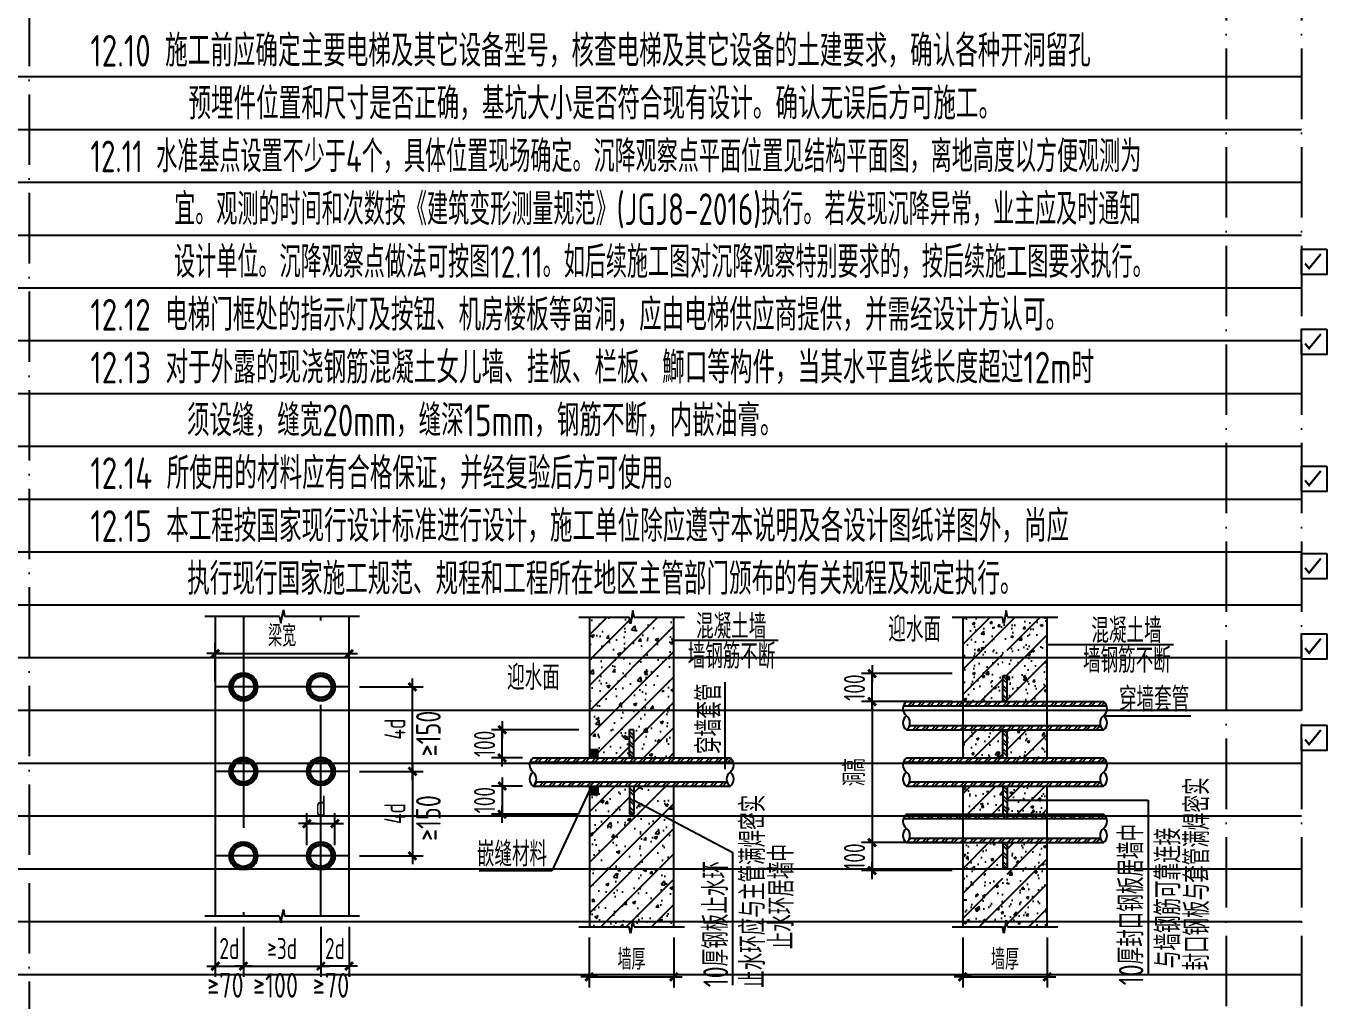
# Model space of a CAD drawing. Extents: x -1712635 to -854203, y -534641 to -21985.
# Drawn here: x -1538280 to -1519802, y -106271 to -92424 of the extents above; entities that cross this region are included whole.
import ezdxf

# ---------------------------------------------------------------- set-up
doc = ezdxf.new("R2010")
doc.units = 0
doc.header["$LTSCALE"] = 1000
for name, pattern in [('D1', [14, 10, -2, 0, -2]), ('D3轴线点划线', [18.5, 12, -3, 0.5, -3]), ('H3普通虚线', [4.2, 3, -1.2])]:
    doc.linetypes.add(name, pattern=pattern)
doc.layers.get('0').update_dxf_attribs({"linetype": 'CONTINUOUS'})
doc.layers.get('Defpoints').update_dxf_attribs({"linetype": 'CONTINUOUS'})
doc.layers.add('S-1-TEXT', color=7, linetype='CONTINUOUS', lineweight=18)
for name, color, linetype in [('S-DETL-AXIS', 8, 'D3轴线点划线'), ('S-DETL-DIM', 151, 'CONTINUOUS'), ('S-DETL-HATCH', 253, 'CONTINUOUS'), ('S-DETL-LINE1', 2, 'CONTINUOUS'), ('S-DETL-TEXT', 7, 'CONTINUOUS'), ('SM', 7, 'CONTINUOUS')]:
    doc.layers.add(name, color=color, linetype=linetype)
doc.styles.add('TS', font='tssdeng.shx', dxfattribs={"width": 0.7, "bigfont": 'tssdchn.shx'})
doc.dimstyles.new('DIM25', dxfattribs={"dimtxt": 300, "dimasz": 0.8, "dimexe": 150, "dimexo": 150, "dimgap": 100, "dimtad": 1, "dimdec": 0, "dimlfac": 0.25, "dimrnd": 1, "dimzin": 0, "dimdsep": 46, "dimtxsty": 'TS', "dimblk": '_DIMX', "dimcen": 0, "dimclrd": 256, "dimclre": 256, "dimclrt": 43, "dimadec": 1, "dimazin": 0, "dimtfac": 1, "dimtdec": 0, "dimtix": 1, "dimtmove": 2, "dimatfit": 3, "dimldrblk": 'ARCHTICK', "dimfxl": 0, "dimtolj": 1, "dimtzin": 1, "dimarcsym": 0})
pattern_1 = [(45, (-3138900.14, -117314.84), (-67.351921, 67.351921), []), (45, (-3138855.24, -117314.84), (-67.351921, 67.351921), [])]
pattern_2 = [(50, (-1759460.86, 268173.27), (358.6301, -31.37607), [37.5, -412.5]), (355, (-1759460.86, 268173.27), (-69.37567, 376.09607), [30, -330]), (100.4514, (-1759430.98, 268170.65), (289.2547, 344.71977), [31.8701, -350.57106]), (46.1842, (-1759460.86, 268273.27), (533.62052, -82.7595), [56.25, -618.75]), (96.6356, (-1759416.4, 268266.37), (467.33135, 487.05894), [47.80514, -525.8565]), (351.1842, (-1759460.86, 268273.27), (467.331, 487.0593), [45, -495]), (21, (-1759410.86, 268248.27), (298.45353, -201.30945), [37.5, -412.5]), (326, (-1759410.86, 268248.27), (121.65767, 362.57502), [30, -330]), (71.4514, (-1759386, 268231.5), (420.11131, 161.26525), [31.8701, -350.57106]), (37.5, (-1759460.86, 268173.27), (6.079928, 166.446927), [0, -326, 0, -335, 0, -331.25]), (7.5, (-1759460.86, 268173.27), (131.53477, 197.205856), [0, -191, 0, -318.5, 0, -126.25]), (327.5, (-1759572.36, 268173.27), (266.91122, -11.277436), [0, -125, 0, -390, 0, -517.5]), (317.5, (-1759622.36, 268173.27), (291.59308, 50.05249), [0, -162.5, 0, -259, 0, -367.5]), (45, (-1759460.86, 268173.27), (-176.7767, 176.7767), [])]
pattern_3 = [(45, (-3133596.48, -117315.4), (-67.351921, 67.351921), []), (45, (-3133551.58, -117315.4), (-67.351921, 67.351921), [])]
pattern_4 = [(45, (-3133596.48, -116515.4), (-67.351921, 67.351921), []), (45, (-3133551.58, -116515.4), (-67.351921, 67.351921), [])]
pattern_5 = [(45, (-3133596.48, -118115.4), (-67.351921, 67.351921), []), (45, (-3133551.58, -118115.4), (-67.351921, 67.351921), [])]

# ---------------------------------------------------------------- blocks, each defined once
blk = doc.blocks.new('_DIMX')
blk.add_line((-150, 0), (150, 0))
at = {"const_width": 50}
blk.add_lwpolyline([(-70, -70), (70, 70)], dxfattribs=at)
blk = doc.blocks.new('*D1556')
at = {"layer": 'Defpoints', "color": 0}
for p in [(-1533692, -103010), (-1533692, -104210), (-1532791, -104210)]:
    blk.add_point(p, dxfattribs=at)
at = {"layer": 'S-DETL-DIM', "lineweight": -2}
for p, q in [((-1533542, -103010), (-1532641, -103010)), ((-1532791, -103011), (-1532791, -104209)), ((-1533542, -104210), (-1532641, -104210))]:
    blk.add_line(p, q, dxfattribs=at)
at = {"layer": 'S-DETL-DIM', "lineweight": -2, "xscale": 0.8, "yscale": 0.8, "zscale": 0.8}
for p, rotation in [((-1532791, -103010), 90), ((-1532791, -104210), 270)]:
    blk.add_blockref('_DIMX', p, dxfattribs=dict(at, rotation=rotation))
at = {"layer": 'S-DETL-DIM', "color": 43, "insert": (-1533041, -103610), "char_height": 300, "attachment_point": 5, "rotation": 90, "style": 'TS'}
blk.add_mtext('\\A1;4d', dxfattribs=at)
blk = doc.blocks.new('_ArchTick')
at = {"color": 0, "const_width": 0.35}
blk.add_lwpolyline([(-0.5, -0.5), (0.5, 0.5)], dxfattribs=at)
blk = doc.blocks.new('*D1557')
at = {"layer": 'Defpoints', "color": 0}
for p in [(-1533692, -101810), (-1532791, -101810), (-1533692, -103010)]:
    blk.add_point(p, dxfattribs=at)
at = {"layer": 'S-DETL-DIM', "lineweight": -2}
for p, q in [((-1533542, -101810), (-1532641, -101810)), ((-1532791, -103009), (-1532791, -101811)), ((-1533542, -103010), (-1532641, -103010))]:
    blk.add_line(p, q, dxfattribs=at)
at = {"layer": 'S-DETL-DIM', "lineweight": -2, "xscale": 0.8, "yscale": 0.8, "zscale": 0.8}
for p, rotation in [((-1532791, -101810), 90), ((-1532791, -103010), 270)]:
    blk.add_blockref('_DIMX', p, dxfattribs=dict(at, rotation=rotation))
at = {"layer": 'S-DETL-DIM', "color": 43, "insert": (-1533041, -102410), "char_height": 300, "attachment_point": 5, "rotation": 90, "style": 'TS'}
blk.add_mtext('\\A1;4d', dxfattribs=at)
blk = doc.blocks.new('*D1558')
at = {"layer": 'Defpoints', "color": 0}
for p in [(-1535592, -105067), (-1535192, -105067), (-1535192, -105776)]:
    blk.add_point(p, dxfattribs=at)
at = {"layer": 'S-DETL-DIM', "lineweight": -2}
for p, q in [((-1535592, -105217), (-1535592, -105926)), ((-1535192, -105217), (-1535192, -105926)), ((-1535592, -105776), (-1535593, -105776)), ((-1535592, -105776), (-1535192, -105776)), ((-1535191, -105776), (-1535190, -105776))]:
    blk.add_line(p, q, dxfattribs=at)
at = {"layer": 'S-DETL-DIM', "lineweight": -2, "xscale": 0.8, "yscale": 0.8, "zscale": 0.8}
blk.add_blockref('_DIMX', (-1535592, -105776), dxfattribs=at)
at = {"layer": 'S-DETL-DIM', "lineweight": -2, "xscale": 0.8, "yscale": 0.8, "zscale": 0.8, "rotation": 180}
blk.add_blockref('_DIMX', (-1535192, -105776), dxfattribs=at)
at = {"layer": 'S-DETL-DIM', "color": 43, "insert": (-1535392, -105526), "char_height": 300, "attachment_point": 5, "style": 'TS'}
blk.add_mtext('\\A1;2d', dxfattribs=at)
blk = doc.blocks.new('*D1559')
at = {"layer": 'Defpoints', "color": 0}
for p in [(-1535192, -105067), (-1534092, -105067), (-1534092, -105776)]:
    blk.add_point(p, dxfattribs=at)
at = {"layer": 'S-DETL-DIM', "lineweight": -2}
for p, q in [((-1535192, -105217), (-1535192, -105926)), ((-1534092, -105217), (-1534092, -105926)), ((-1535191, -105776), (-1534092, -105776))]:
    blk.add_line(p, q, dxfattribs=at)
at = {"layer": 'S-DETL-DIM', "lineweight": -2, "xscale": 0.8, "yscale": 0.8, "zscale": 0.8, "rotation": 180}
blk.add_blockref('_DIMX', (-1535192, -105776), dxfattribs=at)
at = {"layer": 'S-DETL-DIM', "lineweight": -2, "xscale": 0.8, "yscale": 0.8, "zscale": 0.8}
blk.add_blockref('_DIMX', (-1534092, -105776), dxfattribs=at)
at = {"layer": 'S-DETL-DIM', "color": 43, "insert": (-1534642, -105526), "char_height": 300, "attachment_point": 5, "style": 'TS'}
blk.add_mtext('\\A1;≥3d', dxfattribs=at)
blk = doc.blocks.new('*D1560')
at = {"layer": 'Defpoints', "color": 0}
for p in [(-1534092, -105067), (-1533692, -105067), (-1534092, -105776)]:
    blk.add_point(p, dxfattribs=at)
at = {"layer": 'S-DETL-DIM', "lineweight": -2}
for p, q in [((-1534092, -105217), (-1534092, -105926)), ((-1533692, -105217), (-1533692, -105926)), ((-1534092, -105776), (-1534093, -105776)), ((-1533692, -105776), (-1534092, -105776)), ((-1533691, -105776), (-1533690, -105776))]:
    blk.add_line(p, q, dxfattribs=at)
at = {"layer": 'S-DETL-DIM', "lineweight": -2, "xscale": 0.8, "yscale": 0.8, "zscale": 0.8}
blk.add_blockref('_DIMX', (-1534092, -105776), dxfattribs=at)
at = {"layer": 'S-DETL-DIM', "lineweight": -2, "xscale": 0.8, "yscale": 0.8, "zscale": 0.8, "rotation": 180}
blk.add_blockref('_DIMX', (-1533692, -105776), dxfattribs=at)
at = {"layer": 'S-DETL-DIM', "color": 43, "insert": (-1533892, -105526), "char_height": 300, "attachment_point": 5, "style": 'TS'}
blk.add_mtext('\\A1;2d', dxfattribs=at)
blk = doc.blocks.new('*D1561')
at = {"layer": 'Defpoints', "color": 0}
for p in [(-1533692, -101338), (-1535592, -101879), (-1533692, -101879)]:
    blk.add_point(p, dxfattribs=at)
at = {"layer": 'S-DETL-DIM', "lineweight": -2}
for p, q in [((-1535592, -101729), (-1535592, -101188)), ((-1533692, -101729), (-1533692, -101188)), ((-1535591, -101338), (-1533692, -101338))]:
    blk.add_line(p, q, dxfattribs=at)
at = {"layer": 'S-DETL-DIM', "lineweight": -2, "xscale": 0.8, "yscale": 0.8, "zscale": 0.8, "rotation": 180}
blk.add_blockref('_DIMX', (-1535592, -101338), dxfattribs=at)
at = {"layer": 'S-DETL-DIM', "lineweight": -2, "xscale": 0.8, "yscale": 0.8, "zscale": 0.8}
blk.add_blockref('_DIMX', (-1533692, -101338), dxfattribs=at)
at = {"layer": 'S-DETL-DIM', "color": 43, "insert": (-1534642, -101088), "char_height": 300, "attachment_point": 5, "style": 'TS'}
blk.add_mtext('\\A1;梁宽', dxfattribs=at)
blk = doc.blocks.new('*D1562')
at = {"layer": 'Defpoints', "color": 0}
for p in [(-1533892, -103752), (-1534292, -104210), (-1533892, -104210)]:
    blk.add_point(p, dxfattribs=at)
at = {"layer": 'S-DETL-DIM', "lineweight": -2}
for p, q in [((-1534292, -104060), (-1534292, -103602)), ((-1533892, -104060), (-1533892, -103602)), ((-1534291, -103752), (-1533892, -103752))]:
    blk.add_line(p, q, dxfattribs=at)
at = {"layer": 'S-DETL-DIM', "lineweight": -2, "xscale": 0.8, "yscale": 0.8, "zscale": 0.8, "rotation": 180}
blk.add_blockref('_DIMX', (-1534292, -103752), dxfattribs=at)
at = {"layer": 'S-DETL-DIM', "lineweight": -2, "xscale": 0.8, "yscale": 0.8, "zscale": 0.8}
blk.add_blockref('_DIMX', (-1533892, -103752), dxfattribs=at)
at = {"layer": 'S-DETL-DIM', "color": 43, "insert": (-1534092, -103502), "char_height": 300, "attachment_point": 5, "style": 'TS'}
blk.add_mtext('\\A1;d', dxfattribs=at)
blk = doc.blocks.new('*D1563')
at = {"layer": 'Defpoints', "color": 0}
for p in [(-1530279, -105219), (-1529079, -105219), (-1529079, -105929)]:
    blk.add_point(p, dxfattribs=at)
at = {"layer": 'S-DETL-DIM', "lineweight": -2}
for p, q in [((-1530279, -105369), (-1530279, -106079)), ((-1529079, -105369), (-1529079, -106079)), ((-1530278, -105929), (-1529079, -105929))]:
    blk.add_line(p, q, dxfattribs=at)
at = {"layer": 'S-DETL-DIM', "lineweight": -2, "xscale": 0.8, "yscale": 0.8, "zscale": 0.8, "rotation": 180}
blk.add_blockref('_DIMX', (-1530279, -105929), dxfattribs=at)
at = {"layer": 'S-DETL-DIM', "lineweight": -2, "xscale": 0.8, "yscale": 0.8, "zscale": 0.8}
blk.add_blockref('_DIMX', (-1529079, -105929), dxfattribs=at)
at = {"layer": 'S-DETL-DIM', "color": 43, "insert": (-1529679, -105679), "char_height": 300, "attachment_point": 5, "style": 'TS'}
blk.add_mtext('\\A1;墙厚', dxfattribs=at)
blk = doc.blocks.new('*D1564')
at = {"layer": 'Defpoints', "color": 0}
for p in [(-1531079, -103219), (-1531517, -103619), (-1530279, -103619)]:
    blk.add_point(p, dxfattribs=at)
at = {"layer": 'S-DETL-DIM', "lineweight": -2}
for p, q in [((-1531229, -103219), (-1531667, -103219)), ((-1531517, -103218), (-1531517, -103218)), ((-1531517, -103219), (-1531517, -103619)), ((-1530429, -103619), (-1531667, -103619)), ((-1531517, -103620), (-1531517, -103621))]:
    blk.add_line(p, q, dxfattribs=at)
at = {"layer": 'S-DETL-DIM', "lineweight": -2, "xscale": 0.8, "yscale": 0.8, "zscale": 0.8}
for p, rotation in [((-1531517, -103219), 270), ((-1531517, -103619), 90)]:
    blk.add_blockref('_DIMX', p, dxfattribs=dict(at, rotation=rotation))
at = {"layer": 'S-DETL-DIM', "color": 43, "insert": (-1531767, -103419), "char_height": 300, "attachment_point": 5, "rotation": 90, "style": 'TS'}
blk.add_mtext('\\A1;100', dxfattribs=at)
blk = doc.blocks.new('*D1565')
at = {"layer": 'Defpoints', "color": 0}
for p in [(-1531517, -102419), (-1530279, -102419), (-1531079, -102819)]:
    blk.add_point(p, dxfattribs=at)
at = {"layer": 'S-DETL-DIM', "lineweight": -2}
for p, q in [((-1530429, -102419), (-1531667, -102419)), ((-1531517, -102418), (-1531517, -102418)), ((-1531517, -102819), (-1531517, -102419)), ((-1531229, -102819), (-1531667, -102819)), ((-1531517, -102820), (-1531517, -102821))]:
    blk.add_line(p, q, dxfattribs=at)
at = {"layer": 'S-DETL-DIM', "lineweight": -2, "xscale": 0.8, "yscale": 0.8, "zscale": 0.8}
for p, rotation in [((-1531517, -102419), 270), ((-1531517, -102819), 90)]:
    blk.add_blockref('_DIMX', p, dxfattribs=dict(at, rotation=rotation))
at = {"layer": 'S-DETL-DIM', "color": 43, "insert": (-1531767, -102619), "char_height": 300, "attachment_point": 5, "rotation": 90, "style": 'TS'}
blk.add_mtext('\\A1;100', dxfattribs=at)
blk = doc.blocks.new('*D1537')
at = {"layer": 'Defpoints', "color": 0}
for p in [(-1524975, -105220), (-1523775, -105220), (-1523775, -105929)]:
    blk.add_point(p, dxfattribs=at)
at = {"layer": 'S-DETL-DIM', "lineweight": -2}
for p, q in [((-1524975, -105370), (-1524975, -106079)), ((-1523775, -105370), (-1523775, -106079)), ((-1524974, -105929), (-1523776, -105929))]:
    blk.add_line(p, q, dxfattribs=at)
at = {"layer": 'S-DETL-DIM', "lineweight": -2, "xscale": 0.8, "yscale": 0.8, "zscale": 0.8, "rotation": 180}
blk.add_blockref('_DIMX', (-1524975, -105929), dxfattribs=at)
at = {"layer": 'S-DETL-DIM', "lineweight": -2, "xscale": 0.8, "yscale": 0.8, "zscale": 0.8}
blk.add_blockref('_DIMX', (-1523775, -105929), dxfattribs=at)
at = {"layer": 'S-DETL-DIM', "color": 43, "insert": (-1524375, -105679), "char_height": 300, "attachment_point": 5, "style": 'TS'}
blk.add_mtext('\\A1;墙厚', dxfattribs=at)
blk = doc.blocks.new('*D1538')
at = {"layer": 'Defpoints', "color": 0}
for p in [(-1524975, -102020), (-1526263, -104020), (-1524975, -104020)]:
    blk.add_point(p, dxfattribs=at)
at = {"layer": 'S-DETL-DIM', "lineweight": -2}
for p, q in [((-1525125, -102020), (-1526413, -102020)), ((-1526263, -102021), (-1526263, -104019)), ((-1525125, -104020), (-1526413, -104020))]:
    blk.add_line(p, q, dxfattribs=at)
at = {"layer": 'S-DETL-DIM', "lineweight": -2, "xscale": 0.8, "yscale": 0.8, "zscale": 0.8}
for p, rotation in [((-1526263, -102020), 90), ((-1526263, -104020), 270)]:
    blk.add_blockref('_DIMX', p, dxfattribs=dict(at, rotation=rotation))
at = {"layer": 'S-DETL-DIM', "color": 43, "insert": (-1526513, -103020), "char_height": 300, "attachment_point": 5, "rotation": 90, "style": 'TS'}
blk.add_mtext('\\A1;洞高', dxfattribs=at)
blk = doc.blocks.new('*D1539')
at = {"layer": 'Defpoints', "color": 0}
for p in [(-1524975, -104020), (-1526263, -104420), (-1524975, -104420)]:
    blk.add_point(p, dxfattribs=at)
at = {"layer": 'S-DETL-DIM', "lineweight": -2}
for p, q in [((-1525125, -104020), (-1526413, -104020)), ((-1526263, -104019), (-1526263, -104018)), ((-1526263, -104020), (-1526263, -104420)), ((-1525125, -104420), (-1526413, -104420)), ((-1526263, -104421), (-1526263, -104422))]:
    blk.add_line(p, q, dxfattribs=at)
at = {"layer": 'S-DETL-DIM', "lineweight": -2, "xscale": 0.8, "yscale": 0.8, "zscale": 0.8}
for p, rotation in [((-1526263, -104020), 270), ((-1526263, -104420), 90)]:
    blk.add_blockref('_DIMX', p, dxfattribs=dict(at, rotation=rotation))
at = {"layer": 'S-DETL-DIM', "color": 43, "insert": (-1526513, -104220), "char_height": 300, "attachment_point": 5, "rotation": 90, "style": 'TS'}
blk.add_mtext('\\A1;100', dxfattribs=at)
blk = doc.blocks.new('*D1540')
at = {"layer": 'Defpoints', "color": 0}
for p in [(-1526263, -101620), (-1524975, -101620), (-1524975, -102020)]:
    blk.add_point(p, dxfattribs=at)
at = {"layer": 'S-DETL-DIM', "lineweight": -2}
for p, q in [((-1525125, -101620), (-1526413, -101620)), ((-1526263, -101619), (-1526263, -101618)), ((-1526263, -102020), (-1526263, -101620)), ((-1525125, -102020), (-1526413, -102020)), ((-1526263, -102021), (-1526263, -102021))]:
    blk.add_line(p, q, dxfattribs=at)
at = {"layer": 'S-DETL-DIM', "lineweight": -2, "xscale": 0.8, "yscale": 0.8, "zscale": 0.8}
for p, rotation in [((-1526263, -101620), 270), ((-1526263, -102020), 90)]:
    blk.add_blockref('_DIMX', p, dxfattribs=dict(at, rotation=rotation))
at = {"layer": 'S-DETL-DIM', "color": 43, "insert": (-1526513, -101820), "char_height": 300, "attachment_point": 5, "rotation": 90, "style": 'TS'}
blk.add_mtext('\\A1;100', dxfattribs=at)

msp = doc.modelspace()

# ---------------------------------------------------------------- hatches: boundary and pattern name
at = {"layer": 'S-DETL-HATCH'}
h = msp.add_hatch(dxfattribs=at)
h.set_pattern_fill('ANSI31', color=256, scale=80, style=0)
h.set_pattern_definition([(45, (-3138900.14, -117314.84), (-179.605122, 179.605122), [])])
h.paths.add_polyline_path([(-1530278.57, -102699.17), (-1530158.57, -102699.17), (-1530158.57, -102819.17), (-1529708.57, -102819.17), (-1529708.57, -102419.17), (-1529648.57, -102419.17), (-1529648.57, -102819.17), (-1529078.57, -102819.17), (-1529078.57, -100819.17), (-1529641.16, -100819.17), (-1529661.65, -100724.85), (-1529695.49, -100913.49), (-1529713.16, -100819.17), (-1530278.57, -100819.17)])
h.paths.add_polyline_path([(-1529078.57, -103810.8), (-1529078.57, -103219.17), (-1529648.57, -103219.17), (-1529648.57, -103419.17)], flags=16)
h.paths.add_polyline_path([(-1529708.57, -103619.17), (-1529708.57, -103219.17), (-1530158.57, -103219.17), (-1530158.57, -103339.17), (-1530278.57, -103339.17), (-1530278.57, -105219.17), (-1529713.16, -105219.17), (-1529695.49, -105313.49), (-1529661.65, -105124.85), (-1529641.16, -105219.17), (-1529078.57, -105219.17), (-1529078.57, -103810.8), (-1529648.57, -103419.17), (-1529648.57, -103619.17)])
h = msp.add_hatch(dxfattribs=at)
h.set_pattern_fill('AR-CONC', color=256, scale=2.5, style=0)
h.set_pattern_definition([(50, (-3138900.14, -117314.84), (455.46167, -39.84771), [47.625, -523.875]), (355, (-3138900.14, -117314.84), (-88.10706, 477.64161), [38.1, -419.1]), (100.451, (-3138862.2, -117318.16), (367.35625, 437.79172), [40.475, -445.225]), (46.1842, (-3138900.14, -117187.84), (677.6976, -105.10582), [71.4375, -785.8125]), (96.6356, (-3138843.67, -117196.6), (593.51059, 618.5639), [60.7125, -667.8375]), (351.184, (-3138900.14, -117187.84), (593.5115, 618.5628), [57.15, -628.65]), (21, (-3138836.64, -117219.6), (379.0372, -255.6638), [47.625, -523.875]), (326, (-3138836.64, -117219.6), (154.50507, 460.46992), [38.1, -419.1]), (71.4514, (-3138805.05, -117240.9), (533.54123, 204.80714), [40.475, -445.225]), (37.5, (-3138900.14, -117314.84), (7.721508, 211.387597), [0, -414.02, 0, -425.45, 0, -420.6875]), (7.5, (-3138900.14, -117314.84), (167.049156, 250.451437), [0, -242.57, 0, -404.495, 0, -160.3375]), (327.5, (-3139041.75, -117314.84), (338.976488, -14.32186), [0, -158.75, 0, -495.3, 0, -657.225]), (317.5, (-3139105.25, -117314.84), (370.322953, 63.56623), [0, -206.375, 0, -328.93, 0, -466.725])])
h.paths.add_polyline_path([(-1529078.57, -100819.17), (-1529641.16, -100819.17), (-1529661.65, -100724.85), (-1529695.49, -100913.49), (-1529713.16, -100819.17), (-1530278.57, -100819.17), (-1530278.57, -102699.17), (-1530158.57, -102699.17), (-1530158.57, -102819.17), (-1529708.57, -102819.17), (-1529708.57, -102419.17), (-1529648.57, -102419.17), (-1529648.57, -102819.17), (-1529078.57, -102819.17)])
h.paths.add_polyline_path([(-1529648.57, -103219.17), (-1529648.57, -103419.17), (-1529078.57, -103810.8), (-1529078.57, -103219.17)], flags=17)
h.paths.add_polyline_path([(-1529708.57, -103619.17), (-1529708.57, -103219.17), (-1530158.57, -103219.17), (-1530158.57, -103339.17), (-1530278.57, -103339.17), (-1530278.57, -105219.17), (-1529713.16, -105219.17), (-1529695.49, -105313.49), (-1529661.65, -105124.85), (-1529641.16, -105219.17), (-1529078.57, -105219.17), (-1529078.57, -103810.8), (-1529648.57, -103419.17), (-1529648.57, -103619.17)])
h = msp.add_hatch(dxfattribs=at)
h.set_pattern_fill('ARMORED', color=256, scale=50, style=0)
h.set_pattern_definition(pattern_2)
h.paths.add_polyline_path([(-1523774.91, -100819.73), (-1524337.51, -100819.73), (-1524358, -100725.42), (-1524391.83, -100914.05), (-1524409.5, -100819.73), (-1524974.91, -100819.73), (-1524974.91, -102019.73), (-1524404.91, -102019.73), (-1524404.91, -101219.73), (-1524344.91, -101219.73), (-1524344.91, -102019.73), (-1523774.91, -102019.73)])
h = msp.add_hatch(dxfattribs=at)
h.set_pattern_fill('ARMORED', color=256, scale=50, style=0)
h.set_pattern_definition(pattern_2)
h.paths.add_polyline_path([(-1524404.91, -102419.73), (-1524974.91, -102419.73), (-1524974.91, -102819.73), (-1524404.91, -102819.73)])
h = msp.add_hatch(dxfattribs=at)
h.set_pattern_fill('ARMORED', color=256, scale=50, style=0)
h.set_pattern_definition(pattern_2)
h.paths.add_polyline_path([(-1523774.91, -102419.73), (-1524344.91, -102419.73), (-1524344.91, -102819.73), (-1523774.91, -102819.73)])
h = msp.add_hatch(dxfattribs=at)
h.set_pattern_fill('ARMORED', color=256, scale=50, style=0)
h.set_pattern_definition(pattern_2)
h.paths.add_polyline_path([(-1524404.91, -103219.73), (-1524974.91, -103219.73), (-1524974.91, -103619.73), (-1524404.91, -103619.73)])
h = msp.add_hatch(dxfattribs=at)
h.set_pattern_fill('ARMORED', color=256, scale=50, style=0)
h.set_pattern_definition(pattern_2)
h.paths.add_polyline_path([(-1523774.91, -103219.73), (-1524344.91, -103219.73), (-1524344.91, -103419.73), (-1523774.91, -103419.73)])
h = msp.add_hatch(dxfattribs=at)
h.set_pattern_fill('ARMORED', color=256, scale=50, style=0)
h.set_pattern_definition(pattern_2)
h.paths.add_polyline_path([(-1523774.91, -103419.73), (-1524344.91, -103419.73), (-1524344.91, -103619.73), (-1523774.91, -103619.73)])
h = msp.add_hatch(dxfattribs=at)
h.set_pattern_fill('ARMORED', color=256, scale=50, style=0)
h.set_pattern_definition(pattern_2)
h.paths.add_polyline_path([(-1524404.91, -104019.73), (-1524974.91, -104019.73), (-1524974.91, -105219.73), (-1524409.5, -105219.73), (-1524391.83, -105314.05), (-1524358, -105125.42), (-1524337.51, -105219.73), (-1523774.91, -105219.73), (-1523774.91, -104019.73), (-1524344.91, -104019.73), (-1524344.91, -104819.73), (-1524404.91, -104819.73)])
at = {"layer": 'S-DETL-LINE1'}
h = msp.add_hatch(dxfattribs=at)
h.set_pattern_fill('DOTS', color=256, scale=10, style=0)
h.set_pattern_definition([(0, (-3139386.847, -118748.467), (7.9375, 15.875), [0, -15.875])])
h.paths.add_polyline_path([(-1535391.54, -101809.93, 1), (-1534991.54, -101809.93, 1)])
h.paths.add_polyline_path([(-1535041.54, -101809.93, 1), (-1535341.54, -101809.93, 1)], flags=16)
h = msp.add_hatch(dxfattribs=at)
h.set_pattern_fill('DOTS', color=256, scale=10, style=0)
h.set_pattern_definition([(0, (-3138286.847, -118748.467), (7.9375, 15.875), [0, -15.875])])
h.paths.add_polyline_path([(-1533891.54, -101809.93, 1), (-1534291.54, -101809.93, 1)])
h.paths.add_polyline_path([(-1533941.54, -101809.93, 1), (-1534241.54, -101809.93, 1)], flags=16)
h = msp.add_hatch(dxfattribs=at)
h.set_pattern_fill('ANSI32', color=256, scale=10, style=0)
h.set_pattern_definition([(135, (84846.655, -116550.8), (67.351921, 67.351921), []), (135, (84801.75, -116550.8), (67.351921, 67.351921), [])])
h.paths.add_polyline_path([(-1524404.91, -101655.12), (-1524344.91, -101655.12), (-1524344.91, -102055.12), (-1524404.91, -102055.12)])
h = msp.add_hatch(dxfattribs=at)
h.set_pattern_fill('ANSI32', color=256, scale=10, style=0)
h.set_pattern_definition(pattern_4)
h.paths.add_polyline_path([(-1525774.91, -102019.73, 0.15153562), (-1525818.34, -102079.73), (-1522931.49, -102079.73, 0.15153562), (-1522974.91, -102019.73)])
h = msp.add_hatch(dxfattribs=at)
h.set_pattern_fill('ANSI32', color=256, scale=10, style=0)
h.set_pattern_definition(pattern_4)
h.paths.add_polyline_path([(-1522974.91, -102419.73, -0.15153562), (-1523018.34, -102359.73), (-1525731.49, -102359.73, -0.15153562), (-1525774.91, -102419.73)])
h = msp.add_hatch(dxfattribs=at)
h.set_pattern_fill('ANSI32', color=256, scale=10, style=0)
h.set_pattern_definition([(315, (-3138900.14, -87923.5), (-67.351921, -67.351921), []), (315, (-3138855.24, -87923.5), (-67.351921, -67.351921), [])])
h.paths.add_polyline_path([(-1529648.57, -102819.17), (-1529708.57, -102819.17), (-1529708.57, -102419.17), (-1529648.57, -102419.17)])
h = msp.add_hatch(dxfattribs=at)
h.set_pattern_fill('ANSI32', color=256, scale=10, style=0)
h.set_pattern_definition([(135, (84846.655, -117315.4), (67.351921, 67.351921), []), (135, (84801.75, -117315.4), (67.351921, 67.351921), [])])
h.paths.add_polyline_path([(-1524404.91, -102419.73), (-1524344.91, -102419.73), (-1524344.91, -102819.73), (-1524404.91, -102819.73)])
for points in [[(-1530158.57, -102699.17), (-1530278.57, -102699.17), (-1530278.57, -102819.17), (-1530158.57, -102819.17)], [(-1530158.57, -103219.17), (-1530278.57, -103219.17), (-1530278.57, -103339.17), (-1530158.57, -103339.17)]]:
    msp.add_hatch(color=256, dxfattribs=at).paths.add_polyline_path(points)
h = msp.add_hatch(dxfattribs=at)
h.set_pattern_fill('DOTS', color=256, scale=10, style=0)
h.set_pattern_definition([(0, (-3139386.847, -119948.467), (7.9375, 15.875), [0, -15.875])])
h.paths.add_polyline_path([(-1534991.54, -103009.93, 1), (-1535391.54, -103009.93, 1)])
h.paths.add_polyline_path([(-1535041.54, -103009.93, 1), (-1535341.54, -103009.93, 1)], flags=16)
h = msp.add_hatch(dxfattribs=at)
h.set_pattern_fill('DOTS', color=256, scale=10, style=0)
h.set_pattern_definition([(0, (-3138286.847, -119948.467), (7.9375, 15.875), [0, -15.875])])
h.paths.add_polyline_path([(-1533891.54, -103009.93, 1), (-1534291.54, -103009.93, 1)])
h.paths.add_polyline_path([(-1533941.54, -103009.93, 1), (-1534241.54, -103009.93, 1)], flags=16)
h = msp.add_hatch(dxfattribs=at)
h.set_pattern_fill('ANSI32', color=256, scale=10, style=0)
h.set_pattern_definition(pattern_1)
h.paths.add_polyline_path([(-1531078.57, -102819.17, 0.15153562), (-1531122, -102879.17), (-1528235.14, -102879.17, 0.15153562), (-1528278.57, -102819.17)])
h = msp.add_hatch(dxfattribs=at)
h.set_pattern_fill('ANSI32', color=256, scale=10, style=0)
h.set_pattern_definition(pattern_3)
h.paths.add_polyline_path([(-1525774.91, -102819.73, 0.15153562), (-1525818.34, -102879.73), (-1522931.49, -102879.73, 0.15153562), (-1522974.91, -102819.73)])
h = msp.add_hatch(dxfattribs=at)
h.set_pattern_fill('ANSI32', color=256, scale=10, style=0)
h.set_pattern_definition(pattern_1)
h.paths.add_polyline_path([(-1528278.57, -103219.17, -0.15153562), (-1528322, -103159.17), (-1531035.14, -103159.17, -0.15153562), (-1531078.57, -103219.17)])
h = msp.add_hatch(dxfattribs=at)
h.set_pattern_fill('ANSI32', color=256, scale=10, style=0)
h.set_pattern_definition([(315, (-3138900.14, -88723.5), (-67.351921, -67.351921), []), (315, (-3138855.24, -88723.5), (-67.351921, -67.351921), [])])
h.paths.add_polyline_path([(-1529648.57, -103619.17), (-1529708.57, -103619.17), (-1529708.57, -103219.17), (-1529648.57, -103219.17)])
h = msp.add_hatch(dxfattribs=at)
h.set_pattern_fill('ANSI32', color=256, scale=10, style=0)
h.set_pattern_definition(pattern_3)
h.paths.add_polyline_path([(-1522974.91, -103219.73, -0.15153562), (-1523018.34, -103159.73), (-1525731.49, -103159.73, -0.15153562), (-1525774.91, -103219.73)])
h = msp.add_hatch(dxfattribs=at)
h.set_pattern_fill('ANSI32', color=256, scale=10, style=0)
h.set_pattern_definition([(135, (84846.655, -118115.4), (67.351921, 67.351921), []), (135, (84801.75, -118115.4), (67.351921, 67.351921), [])])
h.paths.add_polyline_path([(-1524404.91, -103219.73), (-1524344.91, -103219.73), (-1524344.91, -103619.73), (-1524404.91, -103619.73)])
h = msp.add_hatch(dxfattribs=at)
h.set_pattern_fill('ANSI32', color=256, scale=10, style=0)
h.set_pattern_definition(pattern_5)
h.paths.add_polyline_path([(-1525774.91, -103619.73, 0.15153562), (-1525818.34, -103679.73), (-1522931.49, -103679.73, 0.15153562), (-1522974.91, -103619.73)])
h = msp.add_hatch(dxfattribs=at)
h.set_pattern_fill('DOTS', color=256, scale=10, style=0)
h.set_pattern_definition([(0, (-3139386.847, -121148.467), (7.9375, 15.875), [0, -15.875])])
h.paths.add_polyline_path([(-1534991.54, -104209.93, 1), (-1535391.54, -104209.93, 1)])
h.paths.add_polyline_path([(-1535041.54, -104209.93, 1), (-1535341.54, -104209.93, 1)], flags=16)
h = msp.add_hatch(dxfattribs=at)
h.set_pattern_fill('DOTS', color=256, scale=10, style=0)
h.set_pattern_definition([(0, (-3138286.847, -121148.467), (7.9375, 15.875), [0, -15.875])])
h.paths.add_polyline_path([(-1533891.54, -104209.93, 1), (-1534291.54, -104209.93, 1)])
h.paths.add_polyline_path([(-1533941.54, -104209.93, 1), (-1534241.54, -104209.93, 1)], flags=16)
h = msp.add_hatch(dxfattribs=at)
h.set_pattern_fill('ANSI32', color=256, scale=10, style=0)
h.set_pattern_definition(pattern_5)
h.paths.add_polyline_path([(-1522974.91, -104019.73, -0.15153562), (-1523018.34, -103959.73), (-1525731.49, -103959.73, -0.15153562), (-1525774.91, -104019.73)])
h = msp.add_hatch(dxfattribs=at)
h.set_pattern_fill('ANSI32', color=256, scale=10, style=0)
h.set_pattern_definition([(135, (84846.655, -118915.4), (67.351921, 67.351921), []), (135, (84801.75, -118915.4), (67.351921, 67.351921), [])])
h.paths.add_polyline_path([(-1524404.91, -104019.73), (-1524344.91, -104019.73), (-1524344.91, -104419.73), (-1524404.91, -104419.73)])

# ---------------------------------------------------------------- linework, layer by layer
at = {"color": 6, "const_width": 30}
for points in [[(-1519888.38, -95661.98), (-1520055.93, -95866.61), (-1520113.45, -95796.36)], [(-1519888.38, -96798.77), (-1520055.93, -97003.41), (-1520113.45, -96933.15)], [(-1519888.38, -98742.16), (-1520055.93, -98946.79), (-1520113.45, -98876.54)], [(-1519888.38, -99985.21), (-1520055.93, -100189.85), (-1520113.45, -100119.6)], [(-1519888.38, -101124.02), (-1520055.93, -101328.65), (-1520113.45, -101258.4)], [(-1519888.38, -102421.75), (-1520055.93, -102626.38), (-1520113.45, -102556.13)]]:
    msp.add_lwpolyline(points, dxfattribs=at)
at = {"layer": 'Defpoints', "color": 252, "linetype": 'D1', "ltscale": 0.1}
for p, q in [((-1538234.67, -65392.79), (-1538234.67, -119392.79)), ((-1521234.67, -66142.79), (-1521234.67, -119392.79)), ((-1520162.67, -66142.79), (-1520162.67, -119392.79))]:
    msp.add_line(p, q, dxfattribs=at)
at = {"layer": 'Defpoints', "color": 252}
for p, q in [((-1593722.67, -93142.79), (-1520162.67, -93142.79)), ((-1593722.67, -93892.79), (-1520162.67, -93892.79)), ((-1593722.67, -94642.79), (-1520162.67, -94642.79)), ((-1593722.67, -95392.79), (-1520162.67, -95392.79)), ((-1593722.67, -96142.79), (-1520162.67, -96142.79)), ((-1593722.67, -96892.79), (-1520162.67, -96892.79)), ((-1593722.67, -97642.79), (-1520162.67, -97642.79)), ((-1593722.67, -98392.79), (-1520162.67, -98392.79)), ((-1593722.67, -99142.79), (-1520162.67, -99142.79)), ((-1593722.67, -99892.79), (-1520162.67, -99892.79)), ((-1593722.67, -100642.79), (-1520162.67, -100642.79)), ((-1593722.67, -101392.79), (-1520162.67, -101392.79)), ((-1593722.67, -102142.79), (-1520162.67, -102142.79)), ((-1593722.67, -102892.79), (-1520162.67, -102892.79)), ((-1593722.67, -103642.79), (-1520162.67, -103642.79)), ((-1593722.67, -104392.79), (-1520162.67, -104392.79)), ((-1593722.67, -105142.79), (-1520162.67, -105142.79)), ((-1593722.67, -105892.79), (-1520162.67, -105892.79))]:
    msp.add_line(p, q, dxfattribs=at)
at = {"layer": 'S-DETL-AXIS', "linetype": 'H3普通虚线'}
for p, q in [((-1535191.54, -100809.93), (-1535191.54, -105066.56)), ((-1534091.54, -105066.56), (-1534091.54, -100809.93)), ((-1533691.54, -101809.93), (-1535591.54, -101809.93)), ((-1533691.54, -103009.93), (-1535591.54, -103009.93)), ((-1533691.54, -104209.93), (-1535591.54, -104209.93))]:
    msp.add_line(p, q, dxfattribs=at)
at = {"layer": 'S-DETL-DIM'}
for p, q in [((-1534678.95, -100809.93), (-1535741.54, -100809.93)), ((-1534678.95, -100809.93), (-1534658.46, -100904.25)), ((-1534658.46, -100904.25), (-1534624.63, -100715.62)), ((-1534624.63, -100715.62), (-1534606.95, -100809.93)), ((-1533541.54, -100809.93), (-1534606.95, -100809.93)), ((-1530428.57, -100819.17), (-1529713.16, -100819.17)), ((-1529695.49, -100913.49), (-1529713.16, -100819.17)), ((-1529661.65, -100724.85), (-1529695.49, -100913.49)), ((-1529641.16, -100819.17), (-1529661.65, -100724.85)), ((-1529641.16, -100819.17), (-1528928.57, -100819.17)), ((-1525124.91, -100819.73), (-1524409.5, -100819.73)), ((-1524391.83, -100914.05), (-1524409.5, -100819.73)), ((-1524358, -100725.42), (-1524391.83, -100914.05)), ((-1524337.51, -100819.73), (-1524358, -100725.42)), ((-1524337.51, -100819.73), (-1523624.91, -100819.73)), ((-1534678.95, -105066.56), (-1535741.54, -105066.56)), ((-1534678.95, -105066.56), (-1534658.46, -105160.88)), ((-1534658.46, -105160.88), (-1534624.63, -104972.25)), ((-1534624.63, -104972.25), (-1534606.95, -105066.56)), ((-1533541.54, -105066.56), (-1534606.95, -105066.56)), ((-1529661.65, -105124.85), (-1529695.49, -105313.49)), ((-1529641.16, -105219.17), (-1529661.65, -105124.85)), ((-1524358, -105125.42), (-1524391.83, -105314.05)), ((-1524337.51, -105219.73), (-1524358, -105125.42)), ((-1530428.57, -105219.17), (-1529713.16, -105219.17)), ((-1529695.49, -105313.49), (-1529713.16, -105219.17)), ((-1529641.16, -105219.17), (-1528928.57, -105219.17)), ((-1525124.91, -105219.73), (-1524409.5, -105219.73)), ((-1524391.83, -105314.05), (-1524409.5, -105219.73)), ((-1524337.51, -105219.73), (-1523624.91, -105219.73))]:
    msp.add_line(p, q, dxfattribs=at)
at = {"layer": 'S-DETL-LINE1'}
for p, q in [((-1535591.54, -100809.93), (-1535591.54, -105066.56)), ((-1533691.54, -105066.56), (-1533691.54, -100809.93)), ((-1530278.57, -100819.17), (-1530278.57, -102819.17)), ((-1529078.57, -102819.17), (-1529078.57, -100819.17)), ((-1524974.91, -100819.73), (-1524974.91, -102819.73)), ((-1523774.91, -102819.73), (-1523774.91, -100819.73)), ((-1524404.91, -102019.73), (-1524404.91, -101655.12)), ((-1524344.91, -101655.12), (-1524404.91, -101655.12)), ((-1524344.91, -102019.73), (-1524344.91, -101655.12)), ((-1525818.34, -102079.73), (-1522931.49, -102079.73)), ((-1525774.91, -102019.73), (-1522974.91, -102019.73)), ((-1525731.49, -102359.73), (-1523018.34, -102359.73)), ((-1529708.57, -102819.17), (-1529708.57, -102419.17)), ((-1529648.57, -102419.17), (-1529708.57, -102419.17)), ((-1529648.57, -102819.17), (-1529648.57, -102419.17)), ((-1525774.91, -102419.73), (-1522974.91, -102419.73)), ((-1524404.91, -102819.73), (-1524404.91, -102419.73)), ((-1524344.91, -102819.73), (-1524344.91, -102419.73)), ((-1530278.57, -102699.17), (-1530158.57, -102699.17)), ((-1530158.57, -102819.17), (-1530158.57, -102699.17)), ((-1531122, -102879.17), (-1528235.14, -102879.17)), ((-1531078.57, -102819.17), (-1528278.57, -102819.17)), ((-1525818.34, -102879.73), (-1522931.49, -102879.73)), ((-1525774.91, -102819.73), (-1522974.91, -102819.73)), ((-1531078.57, -103219.17), (-1528278.57, -103219.17)), ((-1531035.14, -103159.17), (-1528322, -103159.17)), ((-1530278.57, -103219.17), (-1530278.57, -105219.17)), ((-1530158.57, -103219.17), (-1530158.57, -103339.17)), ((-1529708.57, -103219.17), (-1529708.57, -103619.17)), ((-1529648.57, -103219.17), (-1529648.57, -103619.17)), ((-1529078.57, -105219.17), (-1529078.57, -103219.17)), ((-1525774.91, -103219.73), (-1522974.91, -103219.73)), ((-1525731.49, -103159.73), (-1523018.34, -103159.73)), ((-1524974.91, -103219.73), (-1524974.91, -105219.73)), ((-1524404.91, -103219.73), (-1524404.91, -103619.73)), ((-1524344.91, -103219.73), (-1524344.91, -103619.73)), ((-1523774.91, -105219.73), (-1523774.91, -103219.73)), ((-1530278.57, -103339.17), (-1530158.57, -103339.17)), ((-1529648.57, -103619.17), (-1529708.57, -103619.17)), ((-1525774.91, -103619.73), (-1522974.91, -103619.73)), ((-1525818.34, -103679.73), (-1522931.49, -103679.73)), ((-1525774.91, -104019.73), (-1522974.91, -104019.73)), ((-1525731.49, -103959.73), (-1523018.34, -103959.73)), ((-1524404.91, -104019.73), (-1524404.91, -104384.34)), ((-1524344.91, -104019.73), (-1524344.91, -104384.34)), ((-1524344.91, -104384.34), (-1524404.91, -104384.34))]:
    msp.add_line(p, q, dxfattribs=at)
for centre, radius in [((-1535191.54, -101809.93), 200), ((-1534091.54, -101809.93), 200), ((-1535191.54, -101809.93), 150), ((-1534091.54, -101809.93), 150), ((-1535191.54, -103009.93), 200), ((-1535191.54, -103009.93), 150), ((-1534091.54, -103009.93), 200), ((-1534091.54, -103009.93), 150), ((-1535191.54, -104209.93), 200), ((-1534091.54, -104209.93), 200), ((-1535191.54, -104209.93), 150), ((-1534091.54, -104209.93), 150)]:
    msp.add_circle(centre, radius, dxfattribs=at)
for centre, start, end in [((-1525699.91, -102119.73), 126.869898, 233.130102), ((-1523049.91, -102119.73), 306.869898, 53.130102), ((-1525699.91, -102319.73), 126.869898, 233.130102), ((-1525849.91, -102319.73), 306.869898, 53.130102), ((-1522899.91, -102319.73), 126.869898, 233.130102), ((-1523049.91, -102319.73), 306.869898, 53.130102), ((-1531003.57, -102919.17), 126.869898, 233.130102), ((-1528353.57, -102919.17), 306.869898, 53.130102), ((-1525699.91, -102919.73), 126.869898, 233.130102), ((-1523049.91, -102919.73), 306.869898, 53.130102), ((-1531003.57, -103119.17), 126.869898, 233.130102), ((-1531153.57, -103119.17), 306.869898, 53.130102), ((-1528203.57, -103119.17), 126.869898, 233.130102), ((-1528353.57, -103119.17), 306.869898, 53.130102), ((-1525699.91, -103119.73), 126.869898, 233.130102), ((-1525849.91, -103119.73), 306.869898, 53.130102), ((-1522899.91, -103119.73), 126.869898, 233.130102), ((-1523049.91, -103119.73), 306.869898, 53.130102), ((-1525699.91, -103719.73), 126.869898, 233.130102), ((-1523049.91, -103719.73), 306.869898, 53.130102), ((-1525699.91, -103919.73), 126.869898, 233.130102), ((-1525849.91, -103919.73), 306.869898, 53.130102), ((-1522899.91, -103919.73), 126.869898, 233.130102), ((-1523049.91, -103919.73), 306.869898, 53.130102)]:
    msp.add_arc(centre, 125, start, end, dxfattribs=at)
at = {"layer": 'S-DETL-TEXT'}
for p, q in [((-1529078.57, -101148.16), (-1527595.3, -101148.16)), ((-1523774.91, -101208.3), (-1521980.22, -101208.3)), ((-1528349.71, -102981.04), (-1528349.71, -101743.62)), ((-1522974.91, -102219.73), (-1521737.49, -102219.73)), ((-1530278.57, -103279.17), (-1530811.88, -104421.92)), ((-1529648.57, -103419.17), (-1528241.81, -104163.23)), ((-1524344.91, -103419.73), (-1522341.58, -103419.73)), ((-1522341.58, -103419.73), (-1522341.58, -105892.49)), ((-1528241.81, -106048.27), (-1528241.81, -104163.23)), ((-1530811.88, -104421.92), (-1531845.5, -104421.92))]:
    msp.add_line(p, q, dxfattribs=at)
at = {"layer": 'SM', "color": 6}
for points in [[(-1519801.69, -95593.72), (-1519801.69, -95953.7), (-1520162.67, -95953.7), (-1520162.67, -95593.72), (-1519801.69, -95593.72)], [(-1519801.69, -96730.51), (-1519801.69, -97090.5), (-1520162.67, -97090.5), (-1520162.67, -96730.51), (-1519801.69, -96730.51)], [(-1519801.69, -98673.9), (-1519801.69, -99033.89), (-1520162.67, -99033.89), (-1520162.67, -98673.9), (-1519801.69, -98673.9)], [(-1519801.69, -99916.95), (-1519801.69, -100276.94), (-1520162.67, -100276.94), (-1520162.67, -99916.95), (-1519801.69, -99916.95)], [(-1519801.69, -101055.76), (-1519801.69, -101415.74), (-1520162.67, -101415.74), (-1520162.67, -101055.76), (-1519801.69, -101055.76)], [(-1519801.69, -102353.49), (-1519801.69, -102713.47), (-1520162.67, -102713.47), (-1520162.67, -102353.49), (-1519801.69, -102353.49)]]:
    msp.add_lwpolyline(points, dxfattribs=at)

# ---------------------------------------------------------------- texts
at = {"layer": 'S-1-TEXT', "style": 'TS'}
for s, width, p in [('12.10 施工前应确定主要电梯及其它设备型号，核查电梯及其它设备的土建要求，确认各种开洞留孔', 0.75, (-1537365.92, -93000.36)), ('预埋件位置和尺寸是否正确，基坑大小是否符合现有设计。确认无误后方可施工。', 0.75, (-1535972.38, -93750.36)), ('12.11 水准基点设置不少于4个，具体位置现场确定。沉降观察点平面位置见结构平面图，离地高度以方便观测为', 0.7, (-1537365.92, -94500.36)), ('宜。观测的时间和次数按《建筑变形测量规范》(JGJ8-2016)执行。若发现沉降异常，业主应及时通知', 0.7, (-1536175.61, -95250.36)), ('设计单位。沉降观察点做法可按图12.11。如后续施工图对沉降观察特别要求的，按后续施工图要求执行。', 0.7, (-1536175.61, -96000.36)), ('12.12 电梯门框处的指示灯及按钮、机房楼板等留洞，应由电梯供应商提供，并需经设计方认可。', 0.75, (-1537365.92, -96750.36)), ('12.13 对于外露的现浇钢筋混凝土女儿墙、挂板、栏板、鰤口等构件，当其水平直线长度超过12m时 ', 0.75, (-1537365.92, -97500.36)), ('须设缝，缝宽20mm，缝深15mm，钢筋不断，内嵌油膏。', 0.75, (-1535994.46, -98250.36)), ('12.14 所使用的材料应有合格保证，并经复验后方可使用。', 0.75, (-1537365.92, -99000.36)), ('12.15 本工程按国家现行设计标准进行设计，施工单位除应遵守本说明及各设计图纸详图外，尚应', 0.75, (-1537365.92, -99750.36)), ('执行现行国家施工规范、规程和工程所在地区主管部门颁布的有关规程及规定执行。', 0.75, (-1535989.93, -100500.36))]:
    msp.add_text(s, height=450, dxfattribs=dict(at, width=width)).set_placement(p)
at = {"layer": 'S-DETL-TEXT', "style": 'TS', "width": 0.75}
for s, p in [('混凝土墙', (-1528763.1, -101126.35)), ('迎水面', (-1526032.27, -101167.79)), ('混凝土墙', (-1523148.02, -101186.49)), ('墙钢筋不断', (-1528881.56, -101549.25)), ('墙钢筋不断', (-1523266.48, -101609.39)), ('迎水面', (-1531447.59, -101853.28)), ('穿墙套管', (-1522755.62, -102163.28)), ('嵌缝材料', (-1531875.57, -104360.75)), ('≥70', (-1535706.39, -106223.96)), ('≥100', (-1535054.86, -106223.96)), ('≥70', (-1534206.39, -106223.96))]:
    msp.add_text(s, height=350, dxfattribs=at).set_placement(p)
for s, p in [('穿墙套管', (-1528406.17, -102761.75)), ('≥150', (-1532389.3, -102797.1)), ('封口钢板与套管满焊密实', (-1521474.13, -105839.6)), ('≥150', (-1532389.3, -103997.1)), ('止水环应与主管满焊密实', (-1527782.41, -106085.33)), ('10厚封口钢板居墙中', (-1522408.87, -106047.77)), ('与墙钢筋可靠连接', (-1521882.18, -105805.22)), ('止水环居墙中', (-1527374.36, -105537.71)), ('10厚钢板止水环', (-1528309.11, -106075.89))]:
    msp.add_text(s, height=350, rotation=90, dxfattribs=at).set_placement(p)

# ---------------------------------------------------------------- dimensions: what is measured, and where the dimension line sits
at = {"layer": 'S-DETL-DIM'}
for base, p1, p2, text, picture, middle in [((-1533691.54, -101337.81), (-1535591.54, -101878.9), (-1533691.54, -101878.9), '梁宽', '*D1561', (-1534641.54, -101087.81)), ((-1533891.54, -103751.79), (-1534291.54, -104209.93), (-1533891.54, -104209.93), 'd', '*D1562', (-1534091.54, -103501.79)), ((-1535191.54, -105775.9), (-1535591.54, -105066.56), (-1535191.54, -105066.56), '2d', '*D1558', (-1535391.54, -105525.9)), ((-1534091.54, -105775.9), (-1535191.54, -105066.56), (-1534091.54, -105066.56), '≥3d', '*D1559', (-1534641.54, -105525.9)), ((-1534091.54, -105775.9), (-1533691.54, -105066.56), (-1534091.54, -105066.56), '2d', '*D1560', (-1533891.54, -105525.9)), ((-1529078.57, -105928.5), (-1530278.57, -105219.17), (-1529078.57, -105219.17), '墙厚', '*D1563', (-1529678.57, -105678.5)), ((-1523774.91, -105929.06), (-1524974.91, -105219.73), (-1523774.91, -105219.73), '墙厚', '*D1537', (-1524374.91, -105679.06))]:
    dim = msp.add_linear_dim(base=base, p1=p1, p2=p2, text=text, dimstyle='DIM25', dxfattribs=at)
    dim.commit()
    dim.dimension.update_dxf_attribs({"geometry": picture, "text_midpoint": middle})
for base, p1, p2, picture, middle in [((-1526262.66, -101619.73), (-1524974.91, -102019.73), (-1524974.91, -101619.73), '*D1540', (-1526512.66, -101819.73)), ((-1531516.73, -102419.17), (-1531078.57, -102819.17), (-1530278.57, -102419.17), '*D1565', (-1531766.73, -102619.17)), ((-1531516.73, -103619.17), (-1531078.57, -103219.17), (-1530278.57, -103619.17), '*D1564', (-1531766.73, -103419.17)), ((-1526262.66, -104420.34), (-1524974.91, -104019.73), (-1524974.91, -104420.34), '*D1539', (-1526512.66, -104220.04))]:
    dim = msp.add_linear_dim(base=base, p1=p1, p2=p2, angle=90, dimstyle='DIM25', dxfattribs=at)
    dim.commit()
    dim.dimension.update_dxf_attribs({"geometry": picture, "text_midpoint": middle})
for base, p1, p2, text, picture, middle in [((-1532790.57, -101809.93), (-1533691.54, -103009.93), (-1533691.54, -101809.93), '4d', '*D1557', (-1533040.57, -102409.93)), ((-1526262.66, -104019.73), (-1524974.91, -102019.73), (-1524974.91, -104019.73), '洞高', '*D1538', (-1526512.66, -103019.73)), ((-1532790.57, -104209.93), (-1533691.54, -103009.93), (-1533691.54, -104209.93), '4d', '*D1556', (-1533040.57, -103609.93))]:
    dim = msp.add_linear_dim(base=base, p1=p1, p2=p2, angle=90, text=text, dimstyle='DIM25', dxfattribs=at)
    dim.commit()
    dim.dimension.update_dxf_attribs({"geometry": picture, "text_midpoint": middle})

doc.saveas('drawing.dxf')
